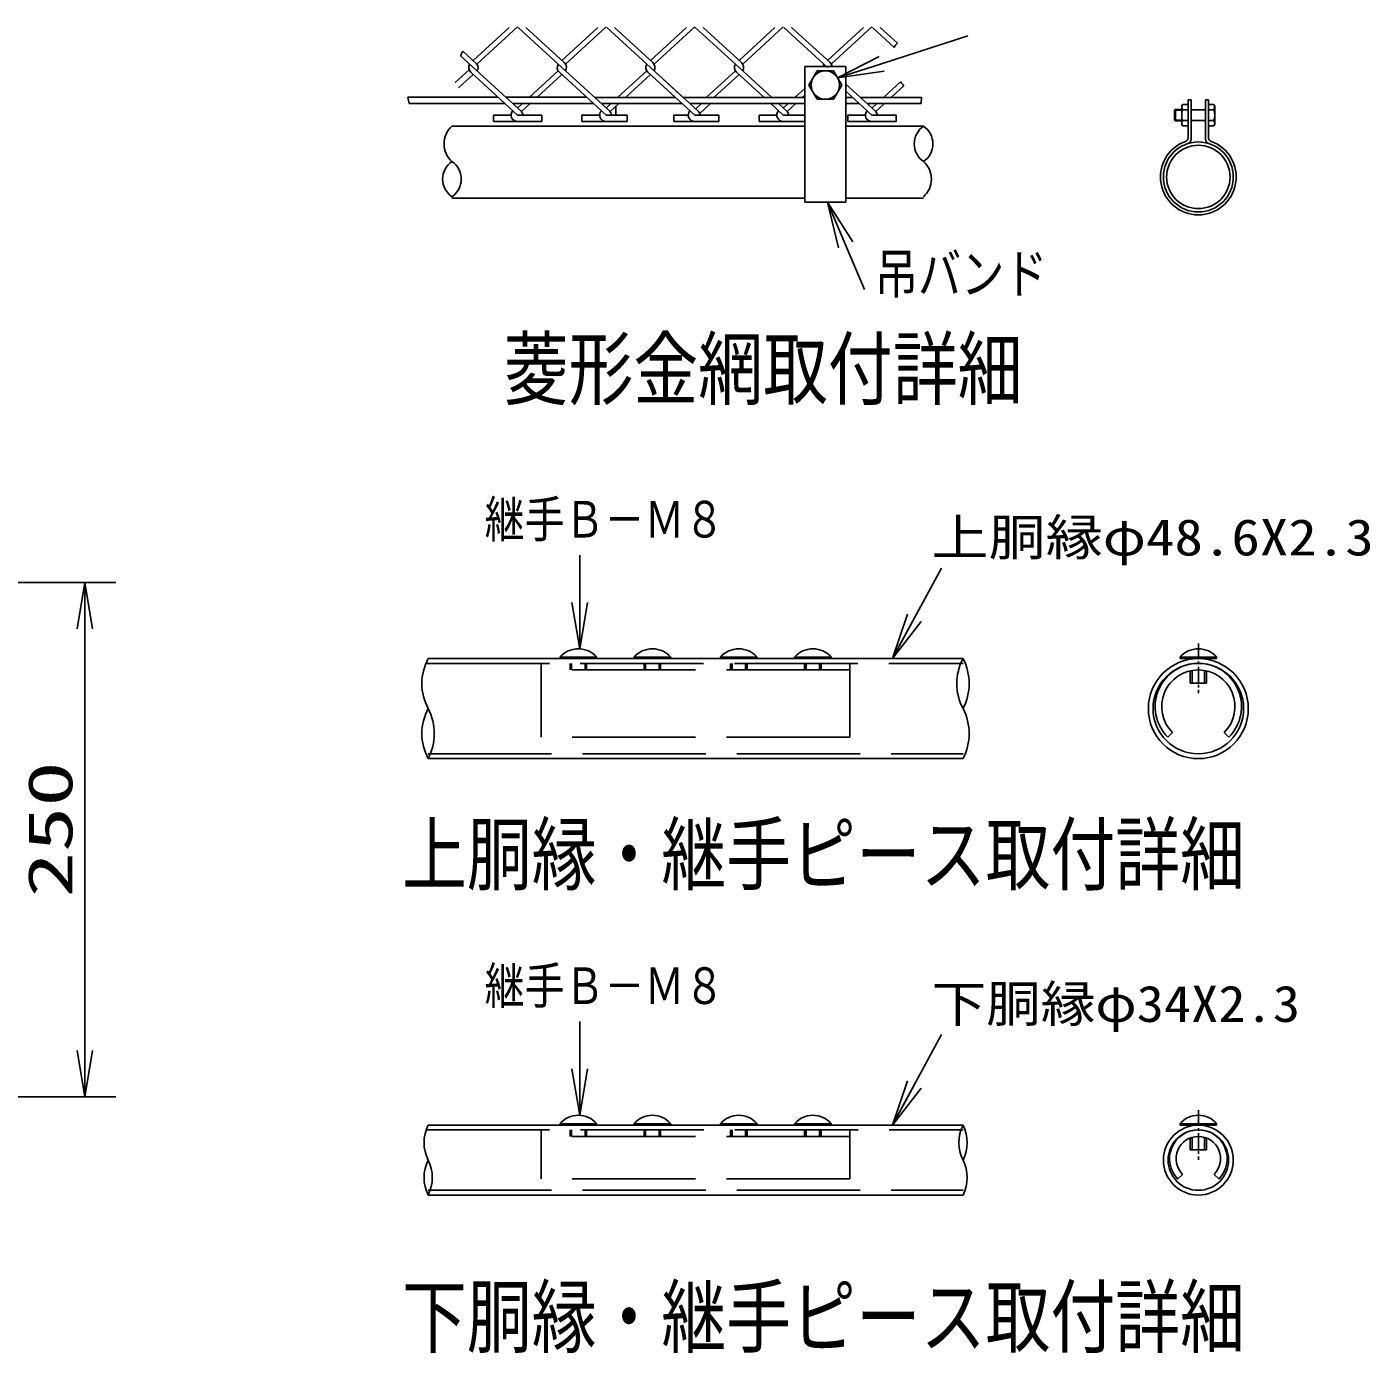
# Model space of a CAD drawing. Units: millimetres, scale not verified. Extents: x -4455 to 4455, y -3150 to 3150.
# Drawn here: x 981 to 2286, y -1549 to -260 of the extents above; entities that cross this region are included whole.
import ezdxf
from ezdxf.enums import TextEntityAlignment as Align

# ---------------------------------------------------------------- set-up
doc = ezdxf.new("R2010")
doc.units = ezdxf.units.MM
doc.header["$LTSCALE"] = 20
doc.linetypes.add('DASHED', pattern=[7.5, 6, -1.5])
doc.linetypes.add('USER1', pattern=[1.125, 0.75, -0.125, 0.125, -0.125])
for name, color, linetype, lineweight in [('0-1_1', 7, 'Continuous', 25), ('0-2_0', 7, 'Continuous', 25), ('0-3_2', 7, 'Continuous', 25), ('0-4_EXTCNT-L', 2, 'Continuous', 25)]:
    doc.layers.add(name, color=color, linetype=linetype, lineweight=lineweight)
doc.styles.add('ＭＳ ゴシック', font='')
doc.styles.get('ＭＳ ゴシック').set_extended_font_data('MS Gothic')

# ---------------------------------------------------------------- blocks, each defined once
blk = doc.blocks.new('DARROWS')
at = {"layer": '0-2_0', "color": 2}
blk.add_line((0, 0), (-19.982, 0), dxfattribs=at)
blk.add_lwpolyline([(-20, -3.333), (0, 0), (-20, 3.333)], dxfattribs=at)

msp = doc.modelspace()

# ---------------------------------------------------------------- linework, layer by layer
at = {"layer": '0-1_1', "color": 4}
for p, q in [((1414.53, -292.19), (1449.49, -260.15)), ((1418.09, -295.82), (1457.59, -259.63)), ((1500.65, -299.09), (1458.16, -260.15)), ((1503.06, -294.4), (1465.68, -260.15)), ((1500.65, -292.19), (1535.61, -260.15)), ((1504.21, -295.82), (1543.71, -259.63)), ((1586.77, -299.09), (1544.28, -260.15)), ((1589.18, -294.4), (1551.8, -260.15)), ((1586.77, -292.19), (1621.73, -260.15)), ((1590.33, -295.82), (1629.83, -259.63)), ((1672.89, -299.09), (1630.4, -260.15)), ((1675.3, -294.4), (1637.92, -260.15)), ((1672.89, -292.19), (1707.85, -260.15)), ((1676.45, -295.82), (1715.95, -259.63)), ((1759.01, -299.09), (1716.52, -260.15)), ((1761.42, -294.4), (1724.04, -260.15)), ((1759.01, -292.19), (1793.98, -260.15)), ((1762.57, -295.82), (1802.07, -259.63)), ((1823.82, -279.56), (1802.64, -260.15)), ((1826.97, -275.55), (1810.16, -260.15)), ((1404.49, -283.36), (1418.09, -295.82)), ((1402.28, -287.87), (1461.35, -341.99)), ((1500.65, -299.09), (1547.47, -341.99)), ((1586.77, -299.09), (1619.36, -328.95)), ((1586.77, -299.09), (1625.13, -334.24)), ((1672.89, -299.09), (1704.41, -327.97)), ((1397.08, -313.85), (1410.54, -301.52)), ((1400.21, -319.06), (1414.51, -305.96)), ((1412.12, -303.77), (1457.59, -345.43)), ((1497.08, -302.35), (1469.12, -327.97)), ((1500.65, -305.98), (1476.64, -327.97)), ((1498.24, -303.77), (1543.71, -345.43)), ((1583.2, -302.35), (1555.24, -327.97)), ((1586.77, -305.98), (1562.76, -327.97)), ((1584.36, -303.77), (1619.36, -335.84)), ((1584.36, -303.77), (1629.83, -345.43)), ((1669.32, -302.35), (1641.36, -327.97)), ((1672.89, -305.98), (1648.88, -327.97)), ((1670.48, -303.77), (1696.89, -327.97)), ((1829.79, -313.14), (1813.61, -327.97)), ((1736.79, -319.45), (1727.49, -327.97)), ((1736.79, -326.34), (1735.01, -327.97)), ((1833.23, -316.88), (1821.13, -327.97)), ((1462.28, -334.24), (1457.59, -338.54)), ((1469.8, -334.24), (1461.35, -341.99)), ((1548.4, -334.24), (1543.71, -338.54)), ((1555.92, -334.24), (1547.47, -341.99)), ((1553.26, -345.43), (1553.26, -336.67)), ((1625.13, -334.24), (1633.59, -341.99)), ((1636.52, -334.24), (1630.83, -339.46)), ((1645.18, -334.24), (1634.68, -343.86)), ((1703.73, -334.24), (1715.95, -345.43)), ((1711.25, -334.24), (1719.71, -341.99)), ((1720.64, -334.24), (1715.95, -338.54)), ((1728.16, -334.24), (1719.71, -341.99)), ((1783.31, -328.24), (1776.79, -328.24)), ((1789.85, -334.24), (1776.79, -334.24)), ((1806.76, -334.24), (1802.07, -338.54)), ((1814.28, -334.24), (1805.83, -341.99)), ((1434.07, -351.71), (1434.07, -345.43)), ((1434.07, -345.43), (1451.31, -345.43)), ((1481.11, -351.71), (1434.07, -351.71)), ((1457.59, -345.43), (1481.11, -345.43)), ((1481.11, -345.43), (1481.11, -351.71)), ((1520.19, -345.43), (1537.43, -345.43)), ((1520.19, -351.71), (1520.19, -345.43)), ((1564.09, -351.71), (1520.19, -351.71)), ((1543.71, -345.43), (1564.09, -345.43)), ((1564.09, -345.43), (1564.09, -351.71)), ((1609.44, -351.71), (1609.44, -345.43)), ((1609.44, -345.43), (1623.55, -345.43)), ((1653.35, -351.71), (1609.44, -351.71)), ((1629.83, -345.43), (1653.35, -345.43)), ((1653.35, -345.43), (1653.35, -351.71)), ((1692.43, -351.71), (1692.43, -345.43)), ((1692.43, -345.43), (1709.68, -345.43)), ((1736.79, -351.71), (1692.43, -351.71)), ((1715.95, -345.43), (1736.79, -345.43)), ((1778.55, -345.43), (1795.79, -345.43)), ((1778.55, -351.71), (1778.55, -345.43)), ((1825.59, -351.71), (1778.55, -351.71)), ((1802.07, -345.43), (1825.59, -345.43)), ((1825.59, -345.43), (1825.59, -351.71)), ((2103.34, -340.74), (2096.34, -340.74)), ((2103.34, -350.26), (2096.34, -350.26))]:
    msp.add_line(p, q, dxfattribs=at)
at = {"layer": '0-1_1'}
for p, q in [((1736.79, -430.24), (1736.79, -298.24)), ((1736.79, -298.24), (1776.79, -298.24)), ((1776.79, -430.24), (1776.79, -298.24)), ((1776.79, -315.38), (1805.83, -341.99)), ((1776.79, -322.27), (1802.07, -345.43)), ((1438.53, -327.97), (1351.04, -327.97)), ((1445.37, -334.24), (1352.25, -334.24)), ((1524.65, -327.97), (1446.05, -327.97)), ((1531.49, -334.24), (1452.89, -334.24)), ((1611.07, -328.24), (1532.47, -328.24)), ((1617.61, -334.24), (1539.01, -334.24)), ((1736.79, -328.24), (1618.59, -328.24)), ((1736.79, -334.24), (1625.13, -334.24)), ((1850.28, -328.24), (1790.83, -328.24)), ((1850.09, -334.24), (1797.37, -334.24)), ((2103.34, -336.75), (2104.15, -335)), ((2103.34, -354.25), (2103.34, -336.75)), ((2104.15, -335), (2109.65, -335)), ((2134.58, -335), (2129.25, -335)), ((2135.39, -336.75), (2134.58, -335)), ((2135.39, -354.25), (2135.39, -336.75)), ((2096.34, -340.74), (2097.18, -339.9)), ((2096.34, -350.26), (2096.34, -340.74)), ((2097.18, -351.1), (2096.34, -350.26)), ((2097.18, -351.1), (2097.18, -339.9)), ((2103.34, -339.9), (2097.18, -339.9)), ((2103.34, -351.1), (2097.18, -351.1)), ((2110.05, -340.26), (2104.15, -340.26)), ((2110.05, -350.75), (2104.15, -350.75)), ((2112.45, -340.26), (2126.45, -340.26)), ((2112.45, -350.75), (2126.45, -350.75)), ((2128.69, -340.26), (2134.58, -340.26)), ((2128.69, -350.75), (2134.58, -350.75)), ((1736.79, -356.24), (1393.8, -356.24)), ((1852.3, -356.24), (1776.79, -356.24)), ((2103.34, -354.25), (2104.15, -356)), ((2104.15, -356), (2109.65, -356)), ((2134.58, -356), (2129.25, -356)), ((2135.39, -354.25), (2134.58, -356)), ((1736.79, -426.24), (1393.8, -426.24)), ((1736.79, -430.24), (1776.79, -430.24)), ((1852.3, -426.24), (1776.79, -426.24))]:
    msp.add_line(p, q, dxfattribs=at)
at = {"layer": '0-1_1', "color": 4}
for centre, radius, start, end in [((1419.32, -293.42), 17.92, 145.84785, 161.95274), ((1833.22, -283.72), 10.28, 127.45219, 156.14577), ((1416.41, -299.09), 6.35, 149.03711, 227.49956), ((1414.35, -299.25), 5.08, 317.49985, 42.50015), ((1502.53, -299.09), 6.35, 149.03711, 227.49919), ((1498.77, -299.09), 6.35, 329.03671, 47.49912), ((1588.65, -299.09), 6.35, 149.03711, 227.49919), ((1584.89, -299.09), 6.35, 329.03671, 47.49912), ((1674.77, -299.09), 6.35, 149.03711, 227.49956), ((1671.01, -299.09), 6.35, 329.03671, 47.49912), ((1885.6, -265.17), 73.6, 220.67867, 224.63457), ((1282.91, -344.32), 70.07, 8.27362, 13.49805), ((1457.59, -345.43), 6.27, 137.49983, 270), ((1457.59, -345.43), 5.08, 0, 42.49966), ((1543.71, -345.43), 6.27, 137.49983, 270), ((1543.71, -345.43), 5.08, 0, 42.49966), ((1629.83, -345.43), 6.27, 137.49983, 270), ((1629.84, -345.42), 5.08, 0, 42.49783), ((1715.95, -345.43), 6.27, 137.50131, 270), ((1715.95, -345.43), 5.08, 0, 42.49783), ((1802.07, -345.43), 6.27, 137.50131, 270), ((1802.07, -345.43), 5.08, 0, 42.49783)]:
    msp.add_arc(centre, radius, start, end, dxfattribs=at)
at = {"layer": '0-1_1'}
for centre, radius, start, end in [((1760.89, -299.09), 6.35, 149.03711, 172.37277), ((1757.13, -299.09), 6.35, 7.62728, 47.49912), ((2111.34, -336.75), 8, 179.99997, 205.97977), ((2120.77, -345.5), 17.43, 162.48081, 197.51947), ((2111.34, -354.25), 8, 154.02018, 179.99997), ((2117.96, -345.5), 17.43, 342.4805, 17.51917), ((2127.39, -354.25), 8, 0, 25.9798)]:
    msp.add_arc(centre, radius, start, end, dxfattribs=at)
at = {"layer": '0-2_0'}
for p, q in [((1850.09, -334.24), (1850.29, -327.97)), ((2109.65, -367.02), (2109.65, -330.44)), ((2109.65, -330.44), (2112.45, -330.44)), ((2112.45, -369.04), (2112.45, -330.44)), ((2126.45, -330.44), (2129.25, -330.44)), ((2126.45, -369.04), (2126.45, -330.44)), ((2129.25, -367.02), (2129.25, -330.44)), ((2134.58, -340.26), (2135.39, -336.75)), ((1370.68, -873.96), (1890.68, -873.96)), ((1370.68, -873.96), (1890.68, -873.96)), ((1534.48, -872.57), (1498.88, -872.57)), ((1498.88, -872.57), (1498.88, -873.96)), ((1534.48, -873.96), (1498.88, -873.96)), ((1534.48, -872.57), (1534.48, -873.96)), ((1570.88, -872.57), (1570.88, -873.96)), ((1606.48, -872.57), (1570.88, -872.57)), ((1606.48, -873.96), (1570.88, -873.96)), ((1606.48, -872.57), (1606.48, -873.96)), ((1654.88, -872.57), (1654.88, -873.96)), ((1690.48, -872.57), (1654.88, -872.57)), ((1690.48, -873.96), (1654.88, -873.96)), ((1690.48, -872.57), (1690.48, -873.96)), ((1762.48, -872.57), (1726.88, -872.57)), ((1726.88, -872.57), (1726.88, -873.96)), ((1762.48, -873.96), (1726.88, -873.96)), ((1762.48, -872.57), (1762.48, -873.96)), ((2137.25, -872.57), (2101.65, -872.57)), ((2101.65, -872.57), (2101.65, -873.96)), ((2137.25, -873.96), (2101.65, -873.96)), ((2111.45, -873.96), (2111.45, -874.62)), ((2113.45, -873.96), (2113.45, -874.33)), ((2125.45, -873.96), (2125.45, -874.33)), ((2127.45, -873.96), (2127.45, -874.62)), ((2137.25, -872.57), (2137.25, -873.96)), ((1508.68, -878.56), (1508.68, -884.96)), ((1510.08, -878.56), (1510.08, -884.96)), ((1523.28, -878.56), (1523.28, -884.96)), ((1524.68, -878.56), (1524.68, -884.96)), ((1580.68, -878.56), (1580.68, -884.96)), ((1582.08, -878.56), (1582.08, -884.96)), ((1595.28, -878.56), (1595.28, -884.96)), ((1596.68, -878.56), (1596.68, -884.96)), ((1664.68, -878.56), (1664.68, -884.96)), ((1666.08, -878.56), (1666.08, -884.96)), ((1679.28, -878.56), (1679.28, -884.96)), ((1680.68, -878.56), (1680.68, -884.96)), ((1736.68, -878.56), (1736.68, -884.96)), ((1738.08, -878.56), (1738.08, -884.96)), ((1751.28, -878.56), (1751.28, -884.96)), ((1752.68, -878.56), (1752.68, -884.96)), ((2111.45, -885.87), (2111.45, -897.96)), ((2113.45, -885.47), (2113.45, -897.96)), ((2125.45, -885.47), (2125.45, -897.96)), ((2127.45, -885.87), (2127.45, -897.96)), ((2127.45, -897.96), (2111.45, -897.96)), ((2094.28, -945.73), (2089.76, -950.25)), ((2144.63, -945.73), (2149.15, -950.25)), ((1370.68, -971.16), (1890.68, -971.16)), ((1370.68, -1327.54), (1890.68, -1327.54)), ((1534.48, -1327.54), (1498.88, -1327.54)), ((1534.48, -1326.15), (1534.48, -1327.54)), ((1606.48, -1326.15), (1570.88, -1326.15)), ((1570.88, -1326.15), (1570.88, -1327.54)), ((1606.48, -1327.54), (1570.88, -1327.54)), ((1606.48, -1326.15), (1606.48, -1327.54)), ((1690.48, -1326.15), (1654.88, -1326.15)), ((1654.88, -1326.15), (1654.88, -1327.54)), ((1690.48, -1327.54), (1654.88, -1327.54)), ((1690.48, -1326.15), (1690.48, -1327.54)), ((1726.88, -1326.15), (1726.88, -1327.54)), ((1762.48, -1326.15), (1726.88, -1326.15)), ((1762.48, -1327.54), (1726.88, -1327.54)), ((1762.48, -1326.15), (1762.48, -1327.54)), ((2101.65, -1326.15), (2101.65, -1327.54)), ((2137.25, -1326.15), (2101.65, -1326.15)), ((2137.25, -1327.54), (2101.65, -1327.54)), ((2111.45, -1327.54), (2111.45, -1328.49)), ((2113.45, -1327.54), (2113.45, -1328.07)), ((2125.45, -1327.54), (2125.45, -1328.07)), ((2127.45, -1327.54), (2127.45, -1328.49)), ((2137.25, -1326.15), (2137.25, -1327.54)), ((1508.68, -1332.14), (1508.68, -1338.54)), ((1510.08, -1332.14), (1510.08, -1338.54)), ((1523.28, -1332.14), (1523.28, -1338.54)), ((1524.68, -1332.14), (1524.68, -1338.54)), ((1580.68, -1332.14), (1580.68, -1338.54)), ((1582.08, -1332.14), (1582.08, -1338.54)), ((1595.28, -1332.14), (1595.28, -1338.54)), ((1596.68, -1332.14), (1596.68, -1338.54)), ((1664.68, -1332.14), (1664.68, -1338.54)), ((1666.08, -1332.14), (1666.08, -1338.54)), ((1679.28, -1332.14), (1679.28, -1338.54)), ((1680.68, -1332.14), (1680.68, -1338.54)), ((1736.68, -1332.14), (1736.68, -1338.54)), ((1738.08, -1332.14), (1738.08, -1338.54)), ((1751.28, -1332.14), (1751.28, -1338.54)), ((1752.68, -1332.14), (1752.68, -1338.54)), ((2111.45, -1340.07), (2111.45, -1351.54)), ((2113.45, -1339.39), (2113.45, -1351.54)), ((2125.45, -1339.39), (2125.45, -1351.54)), ((2127.45, -1340.07), (2127.45, -1351.54)), ((2127.45, -1351.54), (2111.45, -1351.54)), ((2104.18, -1375.41), (2099.66, -1379.93)), ((2134.73, -1375.41), (2139.25, -1379.93)), ((1370.68, -1395.54), (1890.68, -1395.54))]:
    msp.add_line(p, q, dxfattribs=at)
at = {"layer": '0-2_0', "color": 4, "linetype": 'USER1'}
for p, q in [((2119.45, -859.39), (2119.45, -907.6)), ((2119.45, -1312.97), (2119.45, -1361.18))]:
    msp.add_line(p, q, dxfattribs=at)
at = {"layer": '0-2_0', "linetype": 'DASHED'}
for p, q in [((1368.51, -878.56), (1890.68, -878.56)), ((1480.68, -878.56), (1480.68, -950.25)), ((1780.68, -884.96), (1480.68, -884.96)), ((1780.68, -878.56), (1780.68, -950.25)), ((1780.68, -950.25), (1480.68, -950.25)), ((1370.68, -966.56), (1890.68, -966.56)), ((1368.75, -1332.14), (1890.68, -1332.14)), ((1480.68, -1332.14), (1480.68, -1379.93)), ((1780.68, -1338.54), (1480.68, -1338.54)), ((1780.68, -1332.14), (1780.68, -1379.93)), ((1780.68, -1379.93), (1480.68, -1379.93)), ((1370.68, -1390.94), (1890.68, -1390.94))]:
    msp.add_line(p, q, dxfattribs=at)
at = {"layer": '0-2_0'}
msp.add_lwpolyline([(1534.48, -1326.15), (1498.88, -1326.15), (1498.88, -1327.54)], dxfattribs=at)
for centre, radius in [((2119.45, -405.58), 34.02), ((2119.45, -405.58), 30.8), ((2119.45, -922.56), 48.6), ((2119.45, -922.56), 44), ((2119.45, -1361.54), 34), ((2119.45, -1361.54), 29.4)]:
    msp.add_circle(centre, radius, dxfattribs=at)
for centre, radius, start, end in [((1409.11, -373.39), 22.99, 131.75374, 228.24626), ((1864.01, -373.39), 20.76, 124.30723, 235.69277), ((1840.6, -373.39), 20.76, 304.30723, 55.69277), ((2119.45, -405.58), 36.82, 109.95591, 70.04409), ((2105.45, -367.02), 4.2, 289.95591, 0), ((2108.25, -369.04), 4.2, 287.04006, 0), ((2130.65, -369.04), 4.2, 180, 252.95994), ((2133.45, -367.02), 4.2, 180, 250.04409), ((1405.5, -407.69), 20.76, 124.30723, 235.69277), ((1382.1, -407.69), 20.76, 304.30723, 55.69277), ((1836.99, -407.69), 22.99, 311.75374, 48.24626), ((1516.68, -887.76), 23.4, 40.47549, 139.52451), ((1588.68, -887.76), 23.4, 40.47549, 139.52451), ((1672.68, -887.76), 23.4, 40.47549, 139.52451), ((1744.68, -887.76), 23.4, 40.47549, 139.52451), ((2119.45, -887.76), 23.4, 40.47549, 139.52451), ((2119.45, -920.56), 42, 315, 225), ((2119.45, -920.56), 35.6, 315, 225), ((1516.68, -1341.34), 23.4, 40.47549, 139.52451), ((1588.68, -1341.34), 23.4, 40.47549, 139.52451), ((1672.68, -1341.34), 23.4, 40.47549, 139.52451), ((1744.68, -1341.34), 23.4, 40.47549, 139.52451), ((2119.45, -1341.34), 23.4, 40.47549, 139.52451), ((2119.45, -1360.14), 28, 315, 225), ((2119.45, -1360.14), 21.6, 315, 225)]:
    msp.add_arc(centre, radius, start, end, dxfattribs=at)
at = {"layer": '0-3_2'}
for p, q in [((1748.79, -302.39), (1740.79, -316.24)), ((1764.79, -302.39), (1748.79, -302.39)), ((1772.79, -316.24), (1764.79, -302.39)), ((1740.79, -316.24), (1748.79, -330.1)), ((1764.79, -330.1), (1772.79, -316.24)), ((1748.79, -330.1), (1764.79, -330.1))]:
    msp.add_line(p, q, dxfattribs=at)
msp.add_circle((1756.79, -316.24), 13.86, dxfattribs=at)
at = {"layer": '0-4_EXTCNT-L'}
for p, q in [((1811.58, -295.44), (1895.2, -268.48)), ((1776.51, -471.65), (1794.96, -514.99)), ((1036.91, -844.95), (1036.91, -1254.95))]:
    msp.add_line(p, q, dxfattribs=at)
at = {"layer": '0-4_EXTCNT-L', "color": 4}
for p, q in [((1518, -773.18), (1518, -861.39)), ((1869.61, -785.82), (1823.39, -871.32)), ((1518, -1226.76), (1518, -1314.97)), ((1869.61, -1239.4), (1823.39, -1324.9))]:
    msp.add_line(p, q, dxfattribs=at)
at = {"layer": '0-4_EXTCNT-L', "color": 1}
for p, q in [((858.41, -799.95), (1066.91, -799.95)), ((559.81, -1299.95), (1066.91, -1299.95))]:
    msp.add_line(p, q, dxfattribs=at)
at = {"layer": '0-4_EXTCNT-L', "color": 4}
for centre, radius, start, end in [((1416.18, -898.26), 51.58, 151.89395, 208.10605), ((1936.18, -898.26), 51.58, 151.89395, 208.10605), ((1844.47, -898.26), 52.21, 332.26056, 27.73944), ((1416.18, -946.86), 51.58, 151.89395, 208.10605), ((1324.47, -946.86), 52.21, 332.26056, 27.73944), ((1844.47, -946.86), 52.21, 332.26056, 27.73944), ((1404.8, -1344.54), 38.12, 153.51873, 206.48127), ((1924.8, -1344.54), 38.12, 153.51873, 206.48127), ((1856.57, -1344.54), 38.11, 333.5097, 26.4903), ((1404.8, -1378.54), 38.12, 153.51873, 206.48127), ((1336.57, -1378.54), 38.11, 333.5097, 26.4903), ((1856.57, -1378.54), 38.11, 333.5097, 26.4903)]:
    msp.add_arc(centre, radius, start, end, dxfattribs=at)

# ---------------------------------------------------------------- block references
at = {"layer": '0-4_EXTCNT-L', "xscale": 2.25, "yscale": 2.25}
for p, rotation in [((1768.75, -309.25), 197.86821), ((1758.88, -430.24), 113.06528), ((1036.91, -799.95), 90), ((1518, -864.39), 269.99861), ((1821.96, -873.96), 241.60038), ((1036.91, -1299.95), 270), ((1518, -1317.97), 269.99861), ((1821.96, -1327.54), 241.60038)]:
    msp.add_blockref('DARROWS', p, dxfattribs=dict(at, rotation=rotation))

# ---------------------------------------------------------------- texts
at = {"layer": '0-1_1', "color": 4, "style": 'ＭＳ ゴシック'}
for s, width, p in [('上胴縁φ48.6X2.3', 1.15, (1860.09, -784.24)), ('下胴縁φ34X2.3', 1.1, (1860.09, -1237.82))]:
    msp.add_text(s, height=35.37, dxfattribs=dict(at, width=width)).set_placement(p, align=Align.BOTTOM_LEFT)
at = {"layer": '0-4_EXTCNT-L', "color": 4, "style": 'ＭＳ ゴシック', "width": 0.8}
for s, height, p in [('吊バンド', 38.42, (1804.99, -530.4)), ('菱形金網取付詳細', 57.77, (1444.13, -638.32)), ('継手Ｂ－Ｍ８', 35.6, (1425.62, -766.88)), ('上胴縁・継手ピース取付詳細', 57.77, (1345.25, -1110.36)), ('継手Ｂ－Ｍ８', 35.6, (1425.62, -1220.46)), ('下胴縁・継手ピース取付詳細', 57.77, (1345.25, -1560.13))]:
    msp.add_text(s, height=height, dxfattribs=at).set_placement(p, align=Align.BOTTOM_LEFT)
at = {"layer": '0-4_EXTCNT-L', "color": 3, "style": 'ＭＳ ゴシック', "width": 1.5}
msp.add_text('250', height=43.26, rotation=90, dxfattribs=at).set_placement((1037.74, -1106.2), align=Align.BOTTOM_LEFT)

doc.saveas('drawing.dxf')
